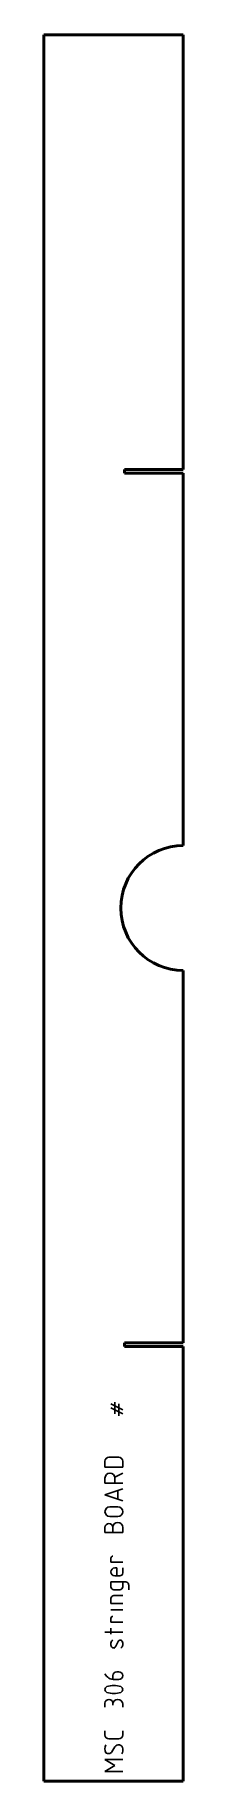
# Model space of a CAD drawing. Header units: millimetres. Extents: x 0 to 78, y 0 to 980.
import ezdxf

# ---------------------------------------------------------------- set-up
doc = ezdxf.new("R2010")
doc.units = ezdxf.units.MM
doc.layers.add('IV_MARK_SURFACE', color=2, linetype='Continuous', lineweight=25)
doc.layers.add('IV_OUTER_PROFILE', color=7, linetype='Continuous', lineweight=50)

msp = doc.modelspace()

# ---------------------------------------------------------------- linework, layer by layer
at = {"layer": 'IV_MARK_SURFACE'}
for p, q in [((37.64, 211.64), (39.85, 210.53)), ((39.85, 208.31), (37.64, 209.42)), ((39.85, 210.53), (39.85, 212.75)), ((39.85, 210.53), (42.07, 209.42)), ((39.85, 208.31), (39.85, 210.53)), ((42.07, 207.2), (39.85, 208.31)), ((39.85, 206.09), (39.85, 208.31)), ((42.07, 211.64), (42.07, 209.42)), ((42.07, 209.42), (42.07, 207.2)), ((42.07, 209.42), (44.29, 208.31)), ((44.29, 206.09), (42.07, 207.2)), ((42.07, 207.2), (42.07, 204.98)), ((34.31, 179.48), (34.31, 176.15)), ((42.07, 181.7), (36.53, 181.7)), ((44.29, 176.15), (44.29, 179.48)), ((34.31, 176.15), (44.29, 176.15)), ((34.31, 167.28), (34.31, 170.05)), ((39.85, 167.28), (34.31, 167.28)), ((39.85, 170.61), (44.29, 172.83)), ((39.85, 170.05), (39.85, 167.28)), ((44.29, 167.28), (39.85, 167.28)), ((44.29, 163.96), (34.31, 160.63)), ((34.31, 160.63), (44.29, 157.3)), ((41.52, 158.41), (41.52, 162.85)), ((41.52, 153.98), (37.08, 153.98)), ((37.08, 148.43), (41.52, 148.43)), ((34.31, 139.56), (34.31, 142.33)), ((38.74, 139.56), (34.31, 139.56)), ((38.74, 142.33), (38.74, 139.56)), ((44.29, 139.56), (38.74, 139.56)), ((44.29, 142.33), (44.29, 139.56)), ((37.64, 122.93), (37.64, 125.14)), ((44.29, 122.93), (37.64, 122.93)), ((40.96, 119.6), (39.85, 119.6)), ((40.96, 115.16), (40.96, 119.6)), ((44.29, 116.83), (44.29, 119.6)), ((37.64, 111.84), (44.29, 111.84)), ((37.64, 109.07), (37.64, 111.84)), ((39.85, 115.16), (40.96, 115.16)), ((40.96, 115.16), (42.63, 115.16)), ((44.29, 111.84), (44.29, 109.07)), ((44.29, 111.84), (45.95, 111.84)), ((47.62, 110.17), (47.62, 107.4)), ((37.64, 99.64), (37.64, 102.41)), ((44.29, 99.64), (37.64, 99.64)), ((42.63, 107.4), (39.3, 107.4)), ((39.3, 104.08), (44.29, 104.08)), ((44.29, 96.04), (37.64, 96.04)), ((37.64, 89.11), (37.64, 91.32)), ((44.29, 89.11), (37.64, 89.11)), ((37.64, 83.56), (34.31, 83.56)), ((37.64, 83.56), (37.64, 85.78)), ((44.29, 83.56), (37.64, 83.56)), ((37.64, 82.45), (37.64, 83.56)), ((43.18, 79.13), (42.63, 79.13)), ((37.64, 76.35), (37.64, 77.46)), ((39.3, 74.69), (38.74, 74.69)), ((41.52, 78.02), (40.41, 75.8)), ((44.29, 76.35), (44.29, 77.46)), ((38.74, 59.17), (38.74, 57.5)), ((42.07, 61.38), (40.96, 61.38)), ((39.85, 56.95), (42.07, 56.95)), ((34.31, 43.64), (34.31, 41.42)), ((38.74, 43.09), (38.74, 42.53)), ((44.29, 41.42), (44.29, 43.09)), ((34.31, 25.9), (34.31, 28.12)), ((42.07, 23.68), (36.53, 23.68)), ((44.29, 28.12), (44.29, 25.9)), ((39.85, 8.71), (34.31, 12.04)), ((34.31, 12.04), (44.29, 12.04)), ((39.85, 19.25), (38.19, 16.47)), ((34.31, 5.38), (39.85, 8.71)), ((44.29, 5.38), (34.31, 5.38))]:
    msp.add_line(p, q, dxfattribs=at)
for centre, radius, start, end in [((36.53, 179.48), 2.22, 90, 180), ((42.07, 179.48), 2.22, 0, 90), ((37.08, 170.05), 2.77, 0, 180), ((37.08, 151.2), 2.77, 90, 270), ((41.52, 151.2), 2.77, 270, 90), ((36.53, 142.33), 2.22, 0, 180), ((41.52, 142.33), 2.77, 0, 180), ((38.74, 125.14), 1.11, 90, 180), ((39.85, 117.38), 2.22, 90, 270), ((39.3, 109.07), 1.66, 180, 270), ((42.63, 116.83), 1.66, 270, 0), ((42.63, 109.07), 1.66, 270, 0), ((45.95, 110.17), 1.66, 0, 90), ((39.3, 102.41), 1.66, 90, 180), ((38.74, 91.32), 1.11, 90, 180), ((39.46, 77.45), 1.82, 112.99424, 179.62562), ((43.37, 77.27), 2, 111.86006, 158.13994), ((42.47, 77.45), 1.82, 0.37438, 67.00576), ((39.46, 76.36), 1.82, 180.37438, 247.00576), ((38.56, 76.54), 2, 291.86006, 338.13994), ((42.47, 76.36), 1.82, 292.99424, 359.62562), ((39.53, 62.7), 5.76, 204.8942, 273.17829), ((40.96, 59.17), 2.22, 90, 180), ((42.07, 59.17), 2.22, 270, 90), ((36.1, 51.4), 1.8, 112.4119, 247.5881), ((39.3, 39.65), 13.97, 73.86614, 106.13386), ((39.3, 63.16), 13.97, 253.86614, 286.13386), ((42.47, 51.4), 1.81, 293.03732, 66.96268), ((36.53, 43.64), 2.22, 0, 180), ((41.52, 43.09), 2.77, 0, 180), ((38.98, 18.14), 4.68, 151.71531, 208.28469), ((36.53, 25.9), 2.22, 180, 270), ((41.91, 18.04), 2.38, 2.36847, 149.55905), ((42.07, 25.9), 2.22, 270, 0), ((36.29, 17.6), 2.21, 229.62628, 329.29837), ((40.63, 17.43), 3.73, 326.41745, 10.96269)]:
    msp.add_arc(centre, radius, start, end, dxfattribs=at)
at = {"layer": 'IV_OUTER_PROFILE'}
for p, q in [((78.2, 980), (0, 980)), ((0, 980), (0, 0)), ((78.2, 980), (78.2, 736.05)), ((45.2, 736.05), (78.2, 736.05)), ((45.2, 733.95), (45.2, 736.05)), ((78.2, 733.95), (45.2, 733.95)), ((78.2, 733.95), (78.2, 525)), ((78.2, 455), (78.2, 246.05)), ((45.2, 246.05), (78.2, 246.05)), ((45.2, 243.95), (45.2, 246.05)), ((78.2, 243.95), (45.2, 243.95)), ((78.2, 243.95), (78.2, 0)), ((78.2, 0), (0, 0))]:
    msp.add_line(p, q, dxfattribs=at)
msp.add_arc((78.2, 490), 35, 90, 270, dxfattribs=at)

doc.saveas('drawing.dxf')
